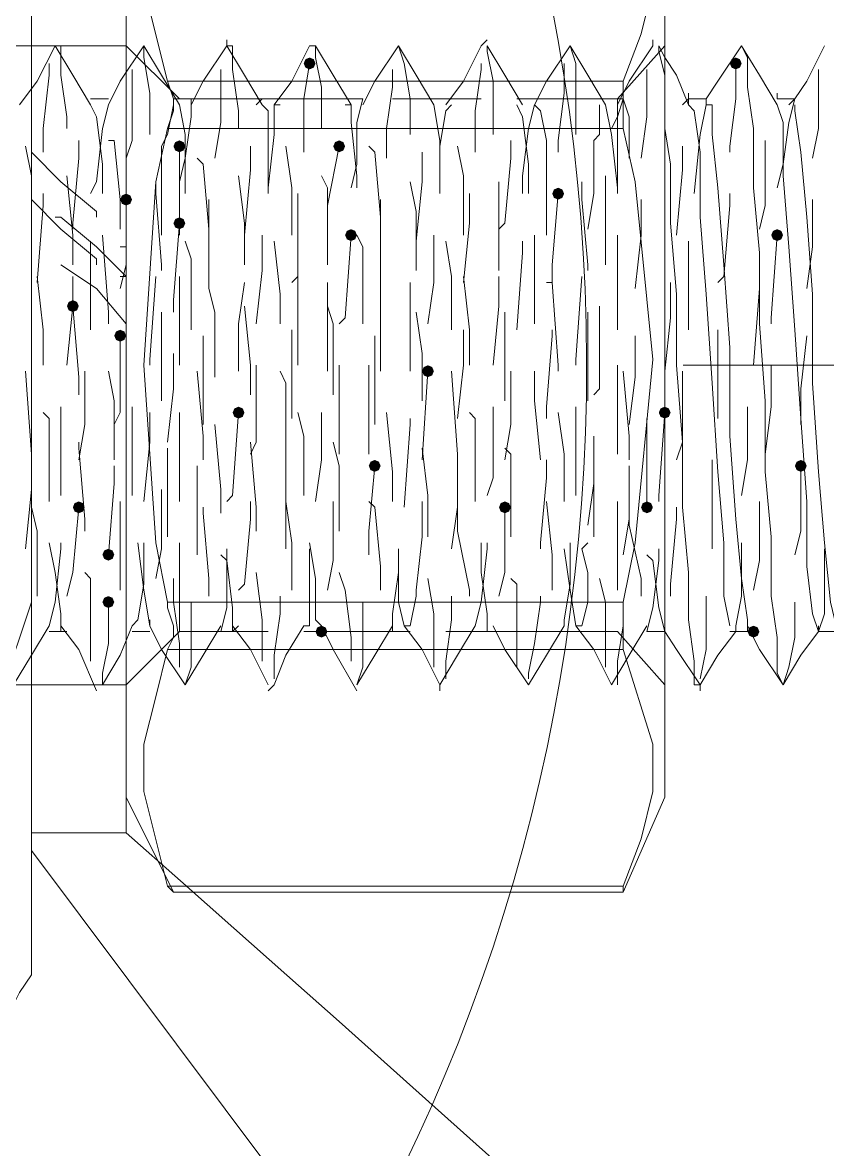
# Model space of a CAD drawing. Header units: millimetres. Extents: x 89051 to 218395, y -330386 to -125649.
# Drawn here: x 100491.12 to 100507.58, y -127037.11 to -127014.07 of the extents above; entities that cross this region are included whole.
import ezdxf

# ---------------------------------------------------------------- set-up
doc = ezdxf.new("R2010")
doc.units = ezdxf.units.MM
doc.header["$LTSCALE"] = 13
for name, pattern in [('1 实线', [0]), ('ACAD_ISO04W100', [30, 24, -3, 0, -3]), ('CENTER', [50.8, 31.75, -6.35, 6.35, -6.35])]:
    doc.linetypes.add(name, pattern=pattern)
doc.layers.get('0').update_dxf_attribs({"color": 1, "linetype": 'CENTER'})
doc.layers.add('C00-00-00', color=7, linetype='Continuous')
doc.layers.add('标注、文本', color=3, linetype='Continuous', lineweight=25)

msp = doc.modelspace()

# ---------------------------------------------------------------- hatches: boundary and pattern name
at = {"layer": 'C00-00-00'}
h = msp.add_hatch(color=256, dxfattribs=at)
h.dxf.hatch_style = 2
h.paths.add_polyline_path([(100497.109, -127014.906), (100497.073, -127014.991), (100496.988, -127015.027), (100496.902, -127014.991), (100496.867, -127014.906), (100496.902, -127014.82), (100496.988, -127014.785), (100497.073, -127014.82)])
h = msp.add_hatch(color=256, dxfattribs=at)
h.dxf.hatch_style = 2
h.paths.add_polyline_path([(100505.821, -127014.906), (100505.786, -127014.991), (100505.7, -127015.027), (100505.615, -127014.991), (100505.579, -127014.906), (100505.615, -127014.82), (100505.7, -127014.785), (100505.786, -127014.82)])
h = msp.add_hatch(color=256, dxfattribs=at)
h.dxf.hatch_style = 2
h.paths.add_polyline_path([(100494.446, -127016.6), (100494.411, -127016.685), (100494.325, -127016.721), (100494.24, -127016.685), (100494.204, -127016.6), (100494.24, -127016.515), (100494.325, -127016.479), (100494.411, -127016.515)])
h = msp.add_hatch(color=256, dxfattribs=at)
h.dxf.hatch_style = 2
h.paths.add_polyline_path([(100497.714, -127016.6), (100497.678, -127016.685), (100497.593, -127016.721), (100497.507, -127016.685), (100497.472, -127016.6), (100497.507, -127016.515), (100497.593, -127016.479), (100497.678, -127016.515)])
h = msp.add_hatch(color=256, dxfattribs=at)
h.dxf.hatch_style = 2
h.paths.add_polyline_path([(100493.357, -127017.689), (100493.322, -127017.775), (100493.236, -127017.81), (100493.151, -127017.775), (100493.115, -127017.689), (100493.151, -127017.604), (100493.236, -127017.568), (100493.322, -127017.604)])
h = msp.add_hatch(color=256, dxfattribs=at)
h.dxf.hatch_style = 2
h.paths.add_polyline_path([(100502.191, -127017.568), (100502.155, -127017.654), (100502.07, -127017.689), (100501.984, -127017.654), (100501.949, -127017.568), (100501.984, -127017.483), (100502.07, -127017.447), (100502.155, -127017.483)])
h = msp.add_hatch(color=256, dxfattribs=at)
h.dxf.hatch_style = 2
h.paths.add_polyline_path([(100494.446, -127018.173), (100494.411, -127018.259), (100494.325, -127018.294), (100494.24, -127018.259), (100494.204, -127018.173), (100494.24, -127018.088), (100494.325, -127018.052), (100494.411, -127018.088)])
h = msp.add_hatch(color=256, dxfattribs=at)
h.dxf.hatch_style = 2
h.paths.add_polyline_path([(100497.956, -127018.415), (100497.92, -127018.501), (100497.835, -127018.536), (100497.749, -127018.501), (100497.714, -127018.415), (100497.749, -127018.33), (100497.835, -127018.294), (100497.92, -127018.33)])
h = msp.add_hatch(color=256, dxfattribs=at)
h.dxf.hatch_style = 2
h.paths.add_polyline_path([(100506.668, -127018.415), (100506.633, -127018.501), (100506.547, -127018.536), (100506.462, -127018.501), (100506.426, -127018.415), (100506.462, -127018.33), (100506.547, -127018.294), (100506.633, -127018.33)])
h = msp.add_hatch(color=256, dxfattribs=at)
h.dxf.hatch_style = 2
h.paths.add_polyline_path([(100492.268, -127019.867), (100492.233, -127019.953), (100492.147, -127019.988), (100492.062, -127019.953), (100492.026, -127019.867), (100492.062, -127019.782), (100492.147, -127019.746), (100492.233, -127019.782)])
h = msp.add_hatch(color=256, dxfattribs=at)
h.dxf.hatch_style = 2
h.paths.add_polyline_path([(100493.236, -127020.472), (100493.201, -127020.558), (100493.115, -127020.593), (100493.03, -127020.558), (100492.994, -127020.472), (100493.03, -127020.387), (100493.115, -127020.351), (100493.201, -127020.387)])
h = msp.add_hatch(color=256, dxfattribs=at)
h.dxf.hatch_style = 2
h.paths.add_polyline_path([(100499.529, -127021.198), (100499.493, -127021.284), (100499.408, -127021.319), (100499.322, -127021.284), (100499.287, -127021.198), (100499.322, -127021.113), (100499.408, -127021.077), (100499.493, -127021.113)])
h = msp.add_hatch(color=256, dxfattribs=at)
h.dxf.hatch_style = 2
h.paths.add_polyline_path([(100495.656, -127022.045), (100495.621, -127022.131), (100495.535, -127022.166), (100495.45, -127022.131), (100495.414, -127022.045), (100495.45, -127021.96), (100495.535, -127021.924), (100495.621, -127021.96)])
h = msp.add_hatch(color=256, dxfattribs=at)
h.dxf.hatch_style = 2
h.paths.add_polyline_path([(100504.369, -127022.045), (100504.333, -127022.131), (100504.248, -127022.166), (100504.163, -127022.131), (100504.127, -127022.045), (100504.163, -127021.96), (100504.248, -127021.924), (100504.333, -127021.96)])
h = msp.add_hatch(color=256, dxfattribs=at)
h.dxf.hatch_style = 2
h.paths.add_polyline_path([(100498.44, -127023.134), (100498.404, -127023.22), (100498.319, -127023.255), (100498.233, -127023.22), (100498.198, -127023.134), (100498.233, -127023.049), (100498.319, -127023.013), (100498.404, -127023.049)])
h = msp.add_hatch(color=256, dxfattribs=at)
h.dxf.hatch_style = 2
h.paths.add_polyline_path([(100507.152, -127023.134), (100507.117, -127023.22), (100507.031, -127023.255), (100506.946, -127023.22), (100506.91, -127023.134), (100506.946, -127023.049), (100507.031, -127023.013), (100507.117, -127023.049)])
h = msp.add_hatch(color=256, dxfattribs=at)
h.dxf.hatch_style = 2
h.paths.add_polyline_path([(100492.389, -127023.981), (100492.354, -127024.067), (100492.268, -127024.102), (100492.183, -127024.067), (100492.147, -127023.981), (100492.183, -127023.896), (100492.268, -127023.861), (100492.354, -127023.896)])
h = msp.add_hatch(color=256, dxfattribs=at)
h.dxf.hatch_style = 2
h.paths.add_polyline_path([(100501.102, -127023.981), (100501.066, -127024.067), (100500.981, -127024.102), (100500.895, -127024.067), (100500.86, -127023.981), (100500.895, -127023.896), (100500.981, -127023.861), (100501.066, -127023.896)])
h = msp.add_hatch(color=256, dxfattribs=at)
h.dxf.hatch_style = 2
h.paths.add_polyline_path([(100504.006, -127023.981), (100503.97, -127024.067), (100503.885, -127024.102), (100503.8, -127024.067), (100503.764, -127023.981), (100503.8, -127023.896), (100503.885, -127023.861), (100503.97, -127023.896)])
h = msp.add_hatch(color=256, dxfattribs=at)
h.dxf.hatch_style = 2
h.paths.add_polyline_path([(100492.994, -127024.95), (100492.959, -127025.035), (100492.873, -127025.071), (100492.788, -127025.035), (100492.752, -127024.95), (100492.788, -127024.864), (100492.873, -127024.829), (100492.959, -127024.864)])
h = msp.add_hatch(color=256, dxfattribs=at)
h.dxf.hatch_style = 2
h.paths.add_polyline_path([(100492.994, -127025.918), (100492.959, -127026.003), (100492.873, -127026.039), (100492.788, -127026.003), (100492.752, -127025.918), (100492.788, -127025.832), (100492.873, -127025.797), (100492.959, -127025.832)])
h = msp.add_hatch(color=256, dxfattribs=at)
h.dxf.hatch_style = 2
h.paths.add_polyline_path([(100497.351, -127026.523), (100497.315, -127026.608), (100497.23, -127026.644), (100497.144, -127026.608), (100497.109, -127026.523), (100497.144, -127026.437), (100497.23, -127026.402), (100497.315, -127026.437)])
h = msp.add_hatch(color=256, dxfattribs=at)
h.dxf.hatch_style = 2
h.paths.add_polyline_path([(100506.184, -127026.523), (100506.149, -127026.608), (100506.063, -127026.644), (100505.978, -127026.608), (100505.942, -127026.523), (100505.978, -127026.437), (100506.063, -127026.402), (100506.149, -127026.437)])

# ---------------------------------------------------------------- linework, layer by layer
at = {"color": 7, "linetype": '1 实线', "lineweight": 0}
msp.add_line((100491.3, -127031), (100547.396, -127105.871), dxfattribs=at)
for centre, major_axis, ratio, start_param, end_param in [((100486.444, -127021.077), (0, 45.983), 0.866025, 2.304713, 7.120065), ((100490.376, -127021.077), (0, 45.983), 0.866025, 3.141593, 6.283185), ((100471.213, -127021.077), (0, -34.608), 0.908418, 5.225125, 10.48821), ((100483.297, -127021.077), (0, -34.608), 0.908418, 6.283185, 9.424778)]:
    msp.add_ellipse(centre, major_axis=major_axis, ratio=ratio, start_param=start_param, end_param=end_param, dxfattribs=at)
msp.add_open_spline([(100493.236, -127030.637), (100540.843, -127072.662), (100560.785, -127101.878), (100576.342, -127123.241), (100600.226, -127149.473), (100605.907, -127171.033)], degree=3, dxfattribs=at)
at = {"layer": 'C00-00-00', "lineweight": 15}
for points in [[(100494.083, -127015.269), (100493.599, -127013.333), (100493.599, -127012.365), (100493.841, -127011.397), (100494.083, -127010.429)], [(100503.401, -127010.429), (100504.006, -127012.365), (100504.006, -127013.333), (100503.764, -127014.301), (100503.401, -127015.269)], [(100491.3, -127025.918), (100491.3, -127010.671)], [(100493.236, -127011.518), (100493.236, -127011.881), (100493.236, -127012.365), (100493.236, -127012.97), (100493.236, -127013.817), (100493.236, -127014.785), (100493.236, -127015.874), (100493.236, -127017.084), (100493.236, -127018.415), (100493.236, -127019.746), (100493.236, -127021.077), (100493.236, -127022.529), (100493.236, -127023.86), (100493.236, -127025.192), (100493.236, -127026.402), (100493.236, -127027.491), (100493.236, -127028.459), (100493.236, -127029.185), (100493.236, -127029.911), (100493.236, -127030.395), (100493.236, -127030.637)], [(100504.248, -127029.911), (100504.248, -127029.79), (100504.248, -127029.548), (100504.248, -127029.064), (100504.248, -127028.338), (100504.248, -127027.612), (100504.248, -127026.644), (100504.248, -127025.555), (100504.248, -127024.345), (100504.248, -127023.013), (100504.248, -127021.682), (100504.248, -127020.472), (100504.248, -127019.141), (100504.248, -127017.81), (100504.248, -127016.6), (100504.248, -127015.511), (100504.248, -127014.543), (100504.248, -127013.817), (100504.248, -127013.091), (100504.248, -127012.607), (100504.248, -127012.365), (100504.248, -127012.244)], [(100491.3, -127014.543), (100489.485, -127014.543)], [(100491.421, -127014.543), (100491.3, -127014.543)], [(100493.236, -127014.543), (100491.421, -127014.543)], [(100491.784, -127014.543), (100491.421, -127015.269)], [(100491.784, -127014.543), (100491.905, -127014.543)], [(100492.147, -127015.148), (100491.784, -127014.543)], [(100491.905, -127014.543), (100491.905, -127015.148)], [(100493.599, -127014.543), (100493.115, -127015.269)], [(100494.325, -127015.632), (100493.236, -127014.543)], [(100493.599, -127014.543), (100493.599, -127014.785)], [(100493.962, -127015.148), (100493.599, -127014.543)], [(100495.293, -127014.543), (100494.809, -127015.269)], [(100495.293, -127014.543), (100495.293, -127014.422)], [(100495.293, -127014.543), (100495.414, -127014.543)], [(100495.656, -127015.148), (100495.293, -127014.543)], [(100495.414, -127014.543), (100495.414, -127015.027)], [(100496.988, -127014.543), (100496.625, -127015.269)], [(100496.988, -127014.543), (100497.109, -127014.543)], [(100497.109, -127014.543), (100497.109, -127014.785)], [(100497.472, -127015.148), (100497.109, -127014.543)], [(100498.803, -127014.543), (100498.319, -127015.269)], [(100498.803, -127014.543), (100498.924, -127014.906)], [(100499.166, -127015.148), (100498.803, -127014.543)], [(100500.497, -127014.543), (100500.134, -127015.269)], [(100500.497, -127014.543), (100500.618, -127014.422)], [(100500.618, -127014.543), (100500.618, -127014.664)], [(100500.981, -127015.148), (100500.618, -127014.543)], [(100502.312, -127014.543), (100501.828, -127015.269)], [(100502.312, -127014.543), (100502.433, -127014.906)], [(100502.675, -127015.148), (100502.312, -127014.543)], [(100504.248, -127014.543), (100503.28, -127015.632)], [(100504.006, -127014.543), (100503.522, -127015.269)], [(100504.006, -127014.543), (100504.006, -127014.422)], [(100504.127, -127014.543), (100504.127, -127014.664)], [(100504.248, -127014.785), (100504.127, -127014.543)], [(100505.821, -127014.543), (100505.337, -127015.269), (100505.095, -127015.632)], [(100506.547, -127015.753), (100506.184, -127015.148), (100505.821, -127014.543)], [(100505.821, -127014.543), (100505.942, -127014.785), (100505.942, -127015.39), (100506.063, -127016.237), (100506.063, -127017.447), (100506.184, -127018.778), (100506.184, -127020.23), (100506.305, -127021.803), (100506.305, -127023.255), (100506.426, -127024.587), (100506.426, -127025.797), (100506.547, -127026.644), (100506.547, -127027.37), (100506.668, -127027.612)], [(100507.515, -127014.543), (100507.152, -127015.269), (100506.91, -127015.632)], [(100493.599, -127014.785), (100493.72, -127015.511)], [(100497.109, -127014.785), (100497.23, -127015.39)], [(100500.618, -127014.664), (100500.739, -127015.269)], [(100504.127, -127014.664), (100504.248, -127015.148)], [(100504.732, -127015.753), (100504.49, -127015.148), (100504.248, -127014.785)], [(100491.663, -127015.148), (100491.663, -127014.906)], [(100493.357, -127015.511), (100493.357, -127015.027)], [(100495.172, -127015.269), (100495.172, -127015.027)], [(100495.414, -127015.027), (100495.535, -127015.874)], [(100496.867, -127015.632), (100496.988, -127014.906)], [(100498.682, -127015.39), (100498.682, -127015.027)], [(100498.924, -127014.906), (100499.045, -127015.632)], [(100500.376, -127015.874), (100500.497, -127015.027)], [(100500.497, -127015.027), (100500.497, -127014.906)], [(100502.191, -127015.511), (100502.191, -127014.906)], [(100502.433, -127014.906), (100502.433, -127015.511)], [(100503.885, -127015.148), (100503.885, -127015.027)], [(100505.7, -127015.632), (100505.7, -127014.906)], [(100507.394, -127015.269), (100507.394, -127015.027)], [(100491.421, -127015.269), (100491.058, -127015.753)], [(100491.542, -127016.237), (100491.663, -127015.148)], [(100491.905, -127015.148), (100492.026, -127015.995)], [(100492.51, -127015.753), (100492.147, -127015.148)], [(100493.115, -127015.269), (100492.873, -127015.753)], [(100494.325, -127015.753), (100493.962, -127015.148)], [(100494.083, -127015.269), (100495.898, -127015.269)], [(100494.083, -127016.237), (100494.204, -127015.874), (100494.204, -127015.632), (100494.083, -127015.269)], [(100494.083, -127015.269), (100503.401, -127015.269)], [(100494.809, -127015.269), (100494.567, -127015.753)], [(100495.172, -127016.116), (100495.172, -127015.269)], [(100496.019, -127015.753), (100495.656, -127015.148)], [(100496.625, -127015.269), (100496.262, -127015.753)], [(100496.746, -127015.269), (100498.561, -127015.269)], [(100497.835, -127015.753), (100497.472, -127015.148)], [(100498.319, -127015.269), (100498.077, -127015.753)], [(100499.529, -127015.753), (100499.166, -127015.148)], [(100499.529, -127015.269), (100501.344, -127015.269)], [(100500.134, -127015.269), (100499.771, -127015.753)], [(100500.739, -127015.269), (100500.739, -127016.116)], [(100501.344, -127015.753), (100500.981, -127015.148)], [(100501.586, -127015.269), (100502.191, -127015.269)], [(100501.828, -127015.269), (100501.586, -127015.753)], [(100502.191, -127015.269), (100503.401, -127015.269)], [(100503.038, -127015.753), (100502.675, -127015.148)], [(100503.522, -127015.269), (100503.28, -127015.753)], [(100503.401, -127015.269), (100503.401, -127015.511), (100503.401, -127015.753), (100503.401, -127016.116), (100503.401, -127016.237)], [(100503.885, -127015.995), (100503.885, -127015.148)], [(100504.248, -127015.148), (100504.248, -127015.874)], [(100507.394, -127016.237), (100507.394, -127015.269)], [(100493.357, -127016.479), (100493.357, -127015.511)], [(100493.72, -127015.511), (100493.72, -127016.358)], [(100497.23, -127015.39), (100497.23, -127016.237)], [(100498.561, -127016.237), (100498.682, -127015.39)], [(100502.07, -127016.479), (100502.191, -127015.511)], [(100502.433, -127015.511), (100502.433, -127016.358)], [(100504.732, -127015.632), (100504.732, -127015.511)], [(100506.547, -127015.632), (100506.547, -127015.511)], [(100492.873, -127015.632), (100492.51, -127015.632)], [(100492.51, -127015.753), (100492.631, -127015.995)], [(100492.873, -127015.753), (100492.752, -127016.237)], [(100494.083, -127016.358), (100494.204, -127015.753)], [(100494.567, -127015.632), (100494.204, -127015.632)], [(100496.019, -127015.632), (100494.325, -127015.632)], [(100494.325, -127015.753), (100494.446, -127016.358)], [(100494.567, -127015.874), (100494.567, -127015.632)], [(100494.567, -127015.632), (100494.567, -127015.995)], [(100495.898, -127015.753), (100496.019, -127015.632)], [(100497.835, -127015.632), (100496.019, -127015.632)], [(100496.383, -127015.632), (100496.019, -127015.632)], [(100496.019, -127015.753), (100496.141, -127015.874)], [(100496.383, -127015.753), (100496.262, -127015.753)], [(100496.262, -127015.753), (100496.262, -127016.358)], [(100496.867, -127016.721), (100496.867, -127015.632)], [(100498.077, -127015.632), (100497.714, -127015.632)], [(100497.714, -127015.753), (100497.835, -127015.753)], [(100497.835, -127015.753), (100497.835, -127016.116)], [(100498.077, -127015.632), (100497.956, -127016.116)], [(100500.497, -127015.632), (100498.682, -127015.632)], [(100499.045, -127015.632), (100499.045, -127016.358)], [(100499.892, -127015.632), (100499.529, -127015.632)], [(100499.529, -127015.753), (100499.65, -127016.479)], [(100499.892, -127015.753), (100499.771, -127015.874)], [(100501.586, -127015.632), (100501.223, -127015.632)], [(100501.223, -127015.753), (100501.344, -127015.995)], [(100503.28, -127015.632), (100501.465, -127015.632)], [(100501.586, -127015.753), (100501.465, -127016.237)], [(100501.707, -127015.874), (100501.586, -127015.753)], [(100502.917, -127016.358), (100502.917, -127015.753)], [(100503.401, -127015.632), (100503.038, -127015.632)], [(100503.038, -127015.753), (100503.159, -127016.358)], [(100503.28, -127015.632), (100503.28, -127015.753)], [(100503.401, -127015.632), (100503.28, -127015.995)], [(100503.28, -127015.753), (100503.28, -127016.116)], [(100503.522, -127015.995), (100503.401, -127015.632)], [(100504.611, -127015.753), (100504.732, -127015.632)], [(100504.732, -127015.753), (100504.732, -127015.632)], [(100505.095, -127015.632), (100504.732, -127015.632)], [(100504.732, -127015.753), (100504.853, -127015.874), (100504.974, -127016.721), (100504.974, -127018.052), (100505.095, -127019.625), (100505.216, -127021.44), (100505.337, -127023.255), (100505.458, -127024.708), (100505.458, -127025.797), (100505.579, -127026.402)], [(100505.095, -127015.753), (100504.974, -127016.358)], [(100505.095, -127015.632), (100505.095, -127015.753)], [(100505.942, -127026.402), (100505.942, -127026.281), (100505.821, -127025.434), (100505.7, -127024.224), (100505.579, -127022.529), (100505.579, -127020.714), (100505.458, -127019.02), (100505.337, -127017.447), (100505.216, -127016.358), (100505.216, -127015.753), (100505.095, -127015.753)], [(100505.579, -127016.6), (100505.7, -127015.632)], [(100506.91, -127015.632), (100506.547, -127015.632)], [(100506.547, -127015.753), (100506.668, -127016.116), (100506.668, -127017.205), (100506.789, -127018.657), (100506.91, -127020.351), (100507.031, -127022.166), (100507.152, -127023.86), (100507.152, -127025.192), (100507.273, -127026.16), (100507.394, -127026.523)], [(100506.91, -127015.632), (100506.789, -127016.116)], [(100506.91, -127015.632), (100506.789, -127015.753)], [(100507.757, -127026.402), (100507.636, -127025.918), (100507.515, -127024.708), (100507.394, -127023.255), (100507.273, -127021.44), (100507.273, -127019.625), (100507.152, -127018.052), (100507.031, -127016.721), (100506.91, -127015.874), (100506.91, -127015.753)], [(100492.026, -127015.995), (100492.026, -127016.237)], [(100492.631, -127015.995), (100492.752, -127016.963)], [(100494.567, -127015.995), (100494.446, -127016.842)], [(100495.535, -127015.874), (100495.535, -127016.237)], [(100496.141, -127015.874), (100496.141, -127016.721)], [(100499.771, -127015.874), (100499.65, -127016.6)], [(100500.376, -127016.721), (100500.376, -127015.874)], [(100501.344, -127015.995), (100501.465, -127016.963)], [(100501.828, -127016.479), (100501.707, -127015.874)], [(100503.28, -127015.995), (100503.159, -127016.237)], [(100503.522, -127016.842), (100503.522, -127015.995)], [(100503.764, -127016.842), (100503.885, -127015.995)], [(100504.248, -127015.874), (100504.248, -127016.237)], [(100491.542, -127016.721), (100491.542, -127016.237)], [(100492.752, -127016.237), (100492.631, -127017.326)], [(100494.083, -127025.918), (100493.841, -127024.708), (100493.599, -127021.077), (100493.841, -127017.326), (100494.083, -127016.237)], [(100494.083, -127016.237), (100495.898, -127016.237)], [(100494.083, -127016.237), (100503.401, -127016.237)], [(100495.051, -127016.842), (100495.172, -127016.116)], [(100496.746, -127016.237), (100498.561, -127016.237)], [(100497.835, -127016.116), (100497.956, -127017.205)], [(100497.956, -127016.116), (100497.956, -127016.963)], [(100498.561, -127016.842), (100498.561, -127016.237)], [(100499.529, -127016.237), (100501.344, -127016.237)], [(100500.739, -127016.116), (100500.739, -127016.358)], [(100501.465, -127016.237), (100501.344, -127017.205)], [(100501.586, -127016.237), (100502.191, -127016.237)], [(100502.191, -127016.237), (100503.401, -127016.237)], [(100503.28, -127016.116), (100503.28, -127016.6)], [(100503.401, -127016.237), (100503.643, -127017.326), (100504.006, -127020.956), (100503.643, -127024.708), (100503.401, -127025.918)], [(100504.248, -127016.237), (100504.369, -127016.963), (100504.369, -127018.173), (100504.49, -127019.625), (100504.49, -127021.077), (100504.611, -127022.65), (100504.611, -127023.981), (100504.732, -127025.313), (100504.732, -127026.281), (100504.853, -127027.128), (100504.853, -127027.612), (100504.974, -127027.612)], [(100506.789, -127016.116), (100506.668, -127016.963)], [(100507.273, -127016.842), (100507.394, -127016.237)], [(100493.962, -127016.6), (100494.083, -127016.358)], [(100494.446, -127016.358), (100494.446, -127017.447)], [(100496.262, -127016.358), (100496.141, -127017.447)], [(100502.796, -127016.479), (100502.917, -127016.358)], [(100503.159, -127016.358), (100503.28, -127017.447)], [(100504.974, -127016.358), (100504.853, -127017.568)], [(100491.3, -127017.205), (100491.179, -127016.6)], [(100492.268, -127016.842), (100492.268, -127016.479)], [(100492.994, -127016.479), (100492.873, -127016.479)], [(100493.115, -127017.689), (100492.994, -127016.479)], [(100493.236, -127016.842), (100493.357, -127016.479)], [(100493.962, -127017.568), (100493.962, -127016.6)], [(100494.325, -127017.326), (100494.325, -127016.6)], [(100495.777, -127017.084), (100495.777, -127016.6)], [(100496.625, -127017.447), (100496.504, -127016.6)], [(100497.351, -127017.81), (100497.593, -127016.6)], [(100498.319, -127016.721), (100498.198, -127016.6)], [(100499.65, -127016.479), (100499.65, -127017.568)], [(100499.65, -127016.6), (100499.65, -127017.568)], [(100500.134, -127017.205), (100500.013, -127016.6)], [(100501.102, -127016.842), (100501.102, -127016.479)], [(100501.828, -127016.6), (100501.828, -127016.479)], [(100501.828, -127017.689), (100501.828, -127016.6)], [(100502.07, -127016.721), (100502.07, -127016.479)], [(100502.796, -127017.568), (100502.796, -127016.479)], [(100503.28, -127016.6), (100503.28, -127017.326)], [(100504.611, -127017.084), (100504.611, -127016.6)], [(100505.579, -127016.721), (100505.579, -127016.6)], [(100506.305, -127016.6), (100506.305, -127016.479)], [(100506.305, -127017.81), (100506.305, -127016.6)], [(100491.3, -127016.721), (100491.905, -127017.326)], [(100492.147, -127018.173), (100492.268, -127016.842)], [(100494.446, -127016.842), (100494.325, -127017.326)], [(100494.809, -127016.963), (100494.688, -127016.842)], [(100496.141, -127016.721), (100496.141, -127017.568)], [(100498.44, -127018.052), (100498.319, -127016.721)], [(100499.287, -127017.326), (100499.287, -127016.721)], [(100500.981, -127018.173), (100501.102, -127016.842)], [(100492.752, -127016.963), (100492.752, -127017.568)], [(100494.93, -127018.294), (100494.809, -127016.963)], [(100495.656, -127018.415), (100495.777, -127017.084)], [(100497.956, -127016.963), (100497.835, -127017.447)], [(100501.465, -127016.963), (100501.465, -127017.568)], [(100504.49, -127018.415), (100504.611, -127017.084)], [(100506.668, -127016.963), (100506.547, -127017.447)], [(100491.3, -127018.415), (100491.3, -127017.205)], [(100491.905, -127017.326), (100492.631, -127017.931)], [(100492.026, -127017.205), (100492.147, -127018.415)], [(100492.631, -127017.326), (100492.51, -127017.568)], [(100493.841, -127017.326), (100493.841, -127017.568)], [(100494.325, -127018.052), (100494.325, -127017.326)], [(100495.535, -127017.205), (100495.656, -127018.173)], [(100497.23, -127017.205), (100497.351, -127017.447)], [(100497.956, -127017.205), (100497.956, -127017.447)], [(100499.045, -127017.326), (100499.166, -127017.931)], [(100499.166, -127018.536), (100499.287, -127017.326)], [(100500.134, -127018.415), (100500.134, -127017.205)], [(100500.86, -127017.326), (100500.86, -127018.415)], [(100501.344, -127017.205), (100501.344, -127017.568)], [(100502.554, -127017.326), (100502.554, -127017.689)], [(100503.038, -127017.205), (100503.038, -127018.052)], [(100503.28, -127017.326), (100503.28, -127017.447)], [(100491.542, -127017.81), (100491.542, -127017.568)], [(100493.841, -127017.568), (100493.962, -127019.02)], [(100493.962, -127018.415), (100493.962, -127017.568)], [(100494.446, -127017.447), (100494.446, -127017.568)], [(100496.625, -127018.415), (100496.625, -127017.447)], [(100496.746, -127017.931), (100496.746, -127017.568)], [(100497.351, -127017.447), (100497.351, -127018.778)], [(100500.255, -127018.173), (100500.255, -127017.568)], [(100501.949, -127019.02), (100502.07, -127017.568)], [(100502.675, -127018.294), (100502.796, -127017.568)], [(100503.28, -127017.447), (100503.28, -127017.568)], [(100505.579, -127017.81), (100505.579, -127017.568)], [(100491.3, -127017.689), (100491.905, -127018.294)], [(100491.421, -127019.383), (100491.542, -127017.81)], [(100493.115, -127018.294), (100493.115, -127017.689)], [(100493.236, -127019.02), (100493.236, -127017.689)], [(100494.93, -127018.415), (100494.93, -127017.689)], [(100497.351, -127018.415), (100497.351, -127017.81)], [(100498.44, -127018.778), (100498.44, -127017.689)], [(100501.828, -127018.415), (100501.828, -127017.689)], [(100502.554, -127017.689), (100502.675, -127019.02)], [(100503.764, -127018.415), (100503.764, -127017.689)], [(100505.458, -127019.262), (100505.579, -127017.81)], [(100506.184, -127018.294), (100506.305, -127017.81)], [(100507.273, -127018.657), (100507.273, -127017.689)], [(100491.905, -127018.052), (100491.784, -127018.052)], [(100492.631, -127018.657), (100491.905, -127018.052)], [(100492.631, -127017.931), (100492.631, -127018.052)], [(100494.325, -127018.415), (100494.325, -127018.052)], [(100496.746, -127019.262), (100496.746, -127017.931)], [(100498.44, -127018.415), (100498.44, -127018.052)], [(100499.166, -127017.931), (100499.166, -127019.141)], [(100503.038, -127018.052), (100503.038, -127019.02)], [(100491.3, -127018.415), (100491.3, -127018.294)], [(100491.905, -127018.294), (100492.631, -127018.899)], [(100492.147, -127018.294), (100492.147, -127018.173)], [(100494.325, -127018.173), (100494.204, -127019.746)], [(100494.93, -127018.657), (100494.93, -127018.294)], [(100495.656, -127018.173), (100495.656, -127019.02)], [(100500.134, -127019.383), (100500.255, -127018.173)], [(100500.86, -127018.294), (100500.981, -127018.173)], [(100492.147, -127018.415), (100492.147, -127019.02)], [(100492.51, -127018.536), (100492.51, -127018.778)], [(100492.752, -127018.415), (100492.873, -127019.988)], [(100494.446, -127018.536), (100494.567, -127018.899)], [(100494.93, -127019.504), (100494.93, -127018.415)], [(100496.019, -127018.415), (100496.019, -127019.141)], [(100496.262, -127018.536), (100496.383, -127019.625)], [(100497.835, -127018.415), (100497.714, -127020.109)], [(100497.956, -127018.415), (100498.077, -127018.657)], [(100499.529, -127018.415), (100499.529, -127019.383)], [(100499.771, -127018.536), (100499.892, -127019.262)], [(100500.86, -127018.415), (100500.86, -127019.141)], [(100501.344, -127018.536), (100501.344, -127018.778)], [(100501.586, -127018.415), (100501.586, -127019.988)], [(100503.28, -127018.415), (100503.28, -127019.02)], [(100503.28, -127018.536), (100503.28, -127018.899)], [(100503.643, -127019.504), (100503.764, -127018.415)], [(100504.732, -127018.536), (100504.732, -127019.02)], [(100506.547, -127018.415), (100506.426, -127020.109)], [(100492.51, -127018.778), (100492.51, -127020.351)], [(100493.236, -127019.262), (100492.631, -127018.657)], [(100493.115, -127018.657), (100493.236, -127018.657)], [(100497.351, -127018.778), (100497.351, -127019.02)], [(100498.077, -127018.657), (100498.077, -127020.23)], [(100498.44, -127019.504), (100498.44, -127018.778)], [(100501.344, -127018.778), (100501.223, -127020.351)], [(100507.152, -127019.504), (100507.273, -127018.657)], [(100492.631, -127018.899), (100492.631, -127019.02)], [(100494.567, -127018.899), (100494.567, -127020.351)], [(100503.28, -127018.899), (100503.28, -127020.351)], [(100492.631, -127019.504), (100491.905, -127019.02)], [(100493.115, -127019.504), (100493.236, -127019.02)], [(100493.962, -127019.02), (100493.962, -127019.141)], [(100496.019, -127019.141), (100495.898, -127020.23)], [(100501.949, -127019.383), (100501.949, -127019.02)], [(100502.675, -127019.02), (100502.675, -127019.141)], [(100503.28, -127019.02), (100503.28, -127019.988)], [(100504.732, -127019.02), (100504.732, -127020.351)], [(100491.542, -127020.351), (100491.421, -127019.262)], [(100492.147, -127019.867), (100492.147, -127019.262)], [(100493.236, -127019.262), (100493.115, -127019.262)], [(100493.236, -127021.077), (100493.236, -127019.262)], [(100493.72, -127020.956), (100493.841, -127019.262)], [(100494.325, -127019.988), (100494.325, -127019.262)], [(100495.535, -127020.23), (100495.656, -127019.383)], [(100496.625, -127019.383), (100496.746, -127019.262)], [(100496.746, -127020.714), (100496.746, -127019.262)], [(100497.351, -127019.504), (100497.351, -127019.383)], [(100498.44, -127019.625), (100498.44, -127019.383)], [(100499.045, -127020.593), (100499.045, -127019.383)], [(100499.529, -127019.383), (100499.408, -127020.23)], [(100499.892, -127019.262), (100499.892, -127020.351)], [(100500.255, -127020.351), (100500.134, -127019.262)], [(100500.86, -127019.867), (100500.86, -127019.262)], [(100501.949, -127019.383), (100501.828, -127019.383)], [(100502.07, -127021.077), (100501.949, -127019.383)], [(100502.433, -127020.956), (100502.554, -127019.262)], [(100504.369, -127020.109), (100504.369, -127019.383)], [(100505.337, -127019.383), (100505.458, -127019.262)], [(100506.184, -127019.504), (100506.184, -127019.262)], [(100493.236, -127020.23), (100492.631, -127019.504)], [(100495.051, -127019.988), (100494.93, -127019.504)], [(100496.383, -127019.625), (100496.383, -127020.23)], [(100497.351, -127021.198), (100497.351, -127019.504)], [(100498.44, -127021.198), (100498.44, -127019.625)], [(100506.063, -127021.077), (100506.184, -127019.504)], [(100492.026, -127021.077), (100492.147, -127019.867)], [(100492.147, -127019.867), (100492.268, -127021.319)], [(100494.204, -127019.746), (100494.204, -127019.988)], [(100495.656, -127019.867), (100495.777, -127021.077)], [(100497.351, -127019.867), (100497.472, -127020.23)], [(100500.739, -127021.077), (100500.86, -127019.867)], [(100502.917, -127019.867), (100502.917, -127021.561)], [(100492.873, -127019.988), (100492.873, -127020.23)], [(100493.962, -127019.988), (100493.962, -127020.472)], [(100494.325, -127021.077), (100494.325, -127019.988)], [(100495.051, -127021.319), (100495.051, -127019.988)], [(100497.714, -127020.109), (100497.593, -127020.23)], [(100499.166, -127019.988), (100499.287, -127020.835)], [(100500.981, -127019.988), (100500.981, -127021.44)], [(100501.586, -127019.988), (100501.586, -127020.23)], [(100502.675, -127019.988), (100502.675, -127020.472)], [(100503.28, -127019.988), (100503.28, -127020.23)], [(100504.248, -127021.198), (100504.369, -127020.109)], [(100506.426, -127020.109), (100506.426, -127020.23)], [(100491.3, -127021.682), (100491.3, -127020.351)], [(100491.542, -127021.077), (100491.542, -127020.351)], [(100495.535, -127021.198), (100495.535, -127020.23)], [(100496.625, -127020.835), (100496.625, -127020.351)], [(100497.472, -127020.23), (100497.472, -127021.682)], [(100500.134, -127021.077), (100500.134, -127020.351)], [(100500.255, -127021.077), (100500.255, -127020.351)], [(100501.949, -127020.472), (100501.949, -127020.351)], [(100505.337, -127020.714), (100505.337, -127020.351)], [(100493.115, -127022.045), (100493.115, -127020.472)], [(100493.962, -127020.472), (100493.962, -127021.803)], [(100494.809, -127021.44), (100494.809, -127020.472)], [(100498.319, -127021.682), (100498.319, -127020.472)], [(100499.045, -127021.198), (100499.045, -127020.593)], [(100501.828, -127021.924), (100501.949, -127020.472)], [(100502.675, -127020.472), (100502.675, -127021.803)], [(100503.643, -127021.319), (100503.643, -127020.472)], [(100507.031, -127021.561), (100507.152, -127020.472)], [(100494.204, -127020.835), (100494.204, -127021.561)], [(100496.625, -127022.166), (100496.625, -127020.835)], [(100496.746, -127021.077), (100496.746, -127020.714)], [(100499.287, -127020.835), (100499.287, -127021.803)], [(100505.337, -127022.166), (100505.337, -127020.714)], [(100493.72, -127021.077), (100493.72, -127020.956)], [(100495.777, -127021.077), (100495.777, -127021.682)], [(100495.898, -127021.077), (100495.898, -127022.65)], [(100497.593, -127021.077), (100497.593, -127021.924)], [(100498.198, -127021.077), (100498.198, -127022.166)], [(100500.013, -127022.166), (100500.134, -127021.077)], [(100502.07, -127021.198), (100502.07, -127021.077)], [(100502.433, -127021.077), (100502.433, -127020.956)], [(100503.28, -127021.077), (100503.28, -127022.166)], [(100506.426, -127021.077), (100506.426, -127021.924)], [(100491.179, -127021.198), (100491.3, -127022.892)], [(100492.389, -127021.198), (100492.389, -127022.287)], [(100492.873, -127021.198), (100492.994, -127021.803)], [(100494.688, -127021.198), (100494.809, -127022.529)], [(100496.383, -127021.198), (100496.504, -127021.44)], [(100499.408, -127021.198), (100499.287, -127023.013)], [(100499.892, -127021.198), (100500.013, -127022.892)], [(100501.102, -127021.198), (100501.102, -127022.287)], [(100501.586, -127021.198), (100501.586, -127021.803)], [(100503.401, -127021.198), (100503.522, -127022.529)], [(100504.611, -127021.198), (100504.611, -127022.65)], [(100492.268, -127021.319), (100492.268, -127021.682)], [(100494.809, -127022.287), (100494.809, -127021.44)], [(100496.504, -127021.44), (100496.504, -127023.013)], [(100500.981, -127021.44), (100500.981, -127021.803)], [(100503.522, -127022.287), (100503.643, -127021.319)], [(100491.3, -127022.166), (100491.3, -127021.682)], [(100494.204, -127021.561), (100494.083, -127022.65)], [(100498.319, -127022.287), (100498.319, -127021.682)], [(100502.917, -127021.561), (100502.796, -127021.682)], [(100507.031, -127022.287), (100507.031, -127021.561)], [(100491.905, -127023.376), (100491.905, -127021.924)], [(100492.994, -127021.803), (100492.994, -127023.013)], [(100493.357, -127022.892), (100493.357, -127021.924)], [(100497.593, -127021.924), (100497.593, -127022.892)], [(100500.739, -127023.376), (100500.739, -127021.924)], [(100501.586, -127021.803), (100501.707, -127023.013)], [(100501.828, -127022.166), (100501.828, -127021.924)], [(100502.433, -127022.65), (100502.433, -127021.924)], [(100505.942, -127023.013), (100505.942, -127021.924)], [(100506.426, -127021.924), (100506.305, -127022.892)], [(100491.663, -127022.166), (100491.542, -127022.045)], [(100491.663, -127023.86), (100491.663, -127022.166)], [(100492.994, -127022.287), (100493.115, -127022.045)], [(100493.72, -127022.65), (100493.72, -127022.045)], [(100494.325, -127022.166), (100494.325, -127022.045)], [(100494.325, -127023.134), (100494.325, -127022.166)], [(100495.414, -127023.739), (100495.535, -127022.045)], [(100496.867, -127022.529), (100496.746, -127022.045)], [(100497.23, -127023.013), (100497.23, -127022.045)], [(100498.198, -127022.166), (100498.198, -127022.892)], [(100498.682, -127023.255), (100498.561, -127022.045)], [(100499.045, -127022.287), (100499.045, -127022.166)], [(100500.376, -127022.166), (100500.255, -127022.045)], [(100500.376, -127023.86), (100500.376, -127022.166)], [(100502.191, -127022.892), (100502.07, -127022.045)], [(100503.28, -127022.166), (100503.28, -127022.892)], [(100503.885, -127023.618), (100503.885, -127022.166)], [(100504.127, -127023.739), (100504.248, -127022.045)], [(100492.389, -127022.287), (100492.268, -127023.013)], [(100495.172, -127023.618), (100495.051, -127022.287)], [(100498.924, -127023.981), (100499.045, -127022.287)], [(100501.102, -127022.287), (100500.981, -127023.013)], [(100492.268, -127022.65), (100492.268, -127022.771)], [(100493.599, -127023.86), (100493.72, -127022.65)], [(100494.809, -127022.529), (100494.809, -127023.013)], [(100495.777, -127022.65), (100495.898, -127023.981)], [(100495.898, -127022.65), (100495.777, -127022.892)], [(100496.867, -127023.739), (100496.867, -127022.529)], [(100497.472, -127022.65), (100497.593, -127023.134)], [(100502.433, -127023.739), (100502.433, -127022.65)], [(100502.796, -127022.529), (100502.796, -127023.497)], [(100503.522, -127022.529), (100503.522, -127023.013)], [(100504.611, -127022.65), (100504.49, -127023.013)], [(100491.3, -127022.892), (100491.3, -127023.013)], [(100492.268, -127022.771), (100492.389, -127024.224)], [(100493.357, -127023.739), (100493.357, -127022.892)], [(100494.083, -127022.771), (100494.083, -127023.376)], [(100499.287, -127022.771), (100499.408, -127023.739)], [(100500.013, -127022.892), (100500.013, -127023.013)], [(100500.981, -127022.771), (100501.102, -127022.892)], [(100501.102, -127022.892), (100501.102, -127024.224)], [(100502.191, -127023.86), (100502.191, -127022.892)], [(100502.796, -127022.771), (100502.796, -127023.497)], [(100491.3, -127023.618), (100491.3, -127023.013)], [(100492.994, -127023.497), (100492.994, -127023.134)], [(100494.325, -127023.86), (100494.325, -127023.134)], [(100494.688, -127024.224), (100494.688, -127023.134)], [(100496.504, -127023.739), (100496.504, -127023.013)], [(100497.109, -127023.86), (100497.23, -127023.013)], [(100497.593, -127023.134), (100497.593, -127024.466)], [(100498.198, -127024.466), (100498.319, -127023.134)], [(100500.013, -127023.981), (100500.013, -127023.013)], [(100501.828, -127023.376), (100501.828, -127023.013)], [(100503.522, -127024.224), (100503.522, -127023.134)], [(100505.216, -127023.618), (100505.216, -127023.013)], [(100505.821, -127023.739), (100505.942, -127023.013)], [(100507.031, -127024.466), (100507.031, -127023.134)], [(100491.905, -127023.739), (100491.905, -127023.376)], [(100494.083, -127023.376), (100494.083, -127024.587)], [(100498.682, -127023.86), (100498.682, -127023.255)], [(100500.618, -127023.739), (100500.739, -127023.376)], [(100501.707, -127024.708), (100501.828, -127023.376)], [(100491.179, -127024.829), (100491.3, -127023.618)], [(100492.873, -127024.95), (100492.994, -127023.497)], [(100493.962, -127023.618), (100493.962, -127024.829)], [(100495.172, -127024.102), (100495.172, -127023.618)], [(100502.796, -127023.497), (100502.675, -127024.345)], [(100502.796, -127023.497), (100502.796, -127024.587)], [(100503.885, -127023.981), (100503.885, -127023.618)], [(100505.216, -127024.829), (100505.216, -127023.618)], [(100495.293, -127023.86), (100495.414, -127023.739)], [(100496.504, -127024.829), (100496.504, -127023.739)], [(100499.408, -127023.739), (100499.408, -127024.587)], [(100504.127, -127023.86), (100504.127, -127023.739)], [(100491.3, -127023.981), (100491.421, -127024.466)], [(100492.268, -127023.981), (100492.147, -127025.313)], [(100493.115, -127023.86), (100493.115, -127024.95)], [(100494.809, -127023.981), (100494.809, -127024.102)], [(100495.777, -127023.86), (100495.777, -127024.224)], [(100495.898, -127023.981), (100495.898, -127024.466)], [(100496.504, -127023.86), (100496.625, -127024.708)], [(100497.472, -127023.86), (100497.472, -127025.071)], [(100498.198, -127023.86), (100498.319, -127023.981)], [(100498.319, -127023.981), (100498.44, -127025.192)], [(100499.287, -127023.86), (100499.287, -127024.587)], [(100499.892, -127024.829), (100500.013, -127023.981)], [(100500.013, -127023.981), (100500.013, -127024.466)], [(100500.981, -127023.981), (100500.981, -127025.313)], [(100501.828, -127023.86), (100501.949, -127024.95)], [(100503.28, -127023.86), (100503.28, -127024.102)], [(100503.522, -127023.981), (100503.522, -127024.345)], [(100504.49, -127023.981), (100504.49, -127024.224)], [(100506.184, -127023.86), (100506.184, -127025.071)], [(100492.389, -127024.224), (100492.389, -127024.466)], [(100494.688, -127024.95), (100494.688, -127024.224)], [(100494.809, -127024.102), (100494.93, -127025.434)], [(100495.777, -127024.224), (100495.656, -127025.555)], [(100501.102, -127024.224), (100501.102, -127024.587)], [(100503.28, -127024.102), (100503.28, -127024.829)], [(100503.401, -127024.95), (100503.522, -127024.224)], [(100504.49, -127024.224), (100504.369, -127025.555)], [(100491.421, -127024.466), (100491.421, -127025.676)], [(100498.198, -127024.95), (100498.198, -127024.466)], [(100500.013, -127024.466), (100500.255, -127025.676)], [(100503.522, -127024.345), (100503.764, -127025.434)], [(100506.91, -127024.95), (100507.031, -127024.466)], [(100491.784, -127025.313), (100491.663, -127024.708)], [(100491.905, -127024.829), (100491.905, -127024.708)], [(100493.599, -127025.676), (100493.478, -127024.708)], [(100493.599, -127025.555), (100493.599, -127024.708)], [(100494.325, -127024.829), (100494.325, -127024.708)], [(100496.625, -127024.708), (100496.625, -127025.676)], [(100497.109, -127025.434), (100496.988, -127024.708)], [(100499.287, -127024.587), (100499.166, -127025.676)], [(100500.497, -127025.313), (100500.497, -127024.708)], [(100500.618, -127024.829), (100500.618, -127024.708)], [(100501.707, -127024.829), (100501.707, -127024.708)], [(100502.312, -127025.555), (100502.312, -127024.708)], [(100502.675, -127024.708), (100502.554, -127024.829)], [(100505.821, -127025.797), (100505.821, -127024.708)], [(100491.784, -127025.918), (100491.905, -127024.829)], [(100493.115, -127024.95), (100493.115, -127025.676)], [(100493.962, -127024.829), (100493.841, -127025.434)], [(100494.325, -127025.555), (100494.325, -127024.829)], [(100495.293, -127025.071), (100495.172, -127024.95)], [(100495.293, -127025.071), (100495.293, -127024.829)], [(100496.988, -127025.797), (100496.988, -127024.829)], [(100498.803, -127025.918), (100498.803, -127024.829)], [(100498.803, -127025.313), (100498.803, -127024.829)], [(100500.497, -127025.918), (100500.618, -127024.829)], [(100501.949, -127024.95), (100501.949, -127025.676)], [(100502.312, -127025.676), (100502.191, -127024.829)], [(100502.554, -127024.829), (100502.675, -127025.313)], [(100503.28, -127024.829), (100503.28, -127025.555)], [(100504.006, -127025.071), (100503.885, -127024.95)], [(100504.127, -127025.071), (100504.127, -127024.829)], [(100507.515, -127025.313), (100507.515, -127024.829)], [(100495.414, -127026.039), (100495.293, -127025.071)], [(100495.293, -127026.039), (100495.293, -127025.071)], [(100497.472, -127025.071), (100497.351, -127025.676)], [(100498.44, -127025.192), (100498.44, -127025.676)], [(100504.127, -127026.039), (100504.006, -127025.071)], [(100504.006, -127026.039), (100504.127, -127025.071)], [(100506.184, -127025.071), (100506.063, -127025.676)], [(100491.905, -127026.16), (100491.784, -127025.313)], [(100492.147, -127025.313), (100492.026, -127025.797)], [(100492.389, -127025.313), (100492.51, -127025.434)], [(100492.51, -127025.434), (100492.51, -127026.402)], [(100494.204, -127025.434), (100494.204, -127025.918)], [(100494.93, -127025.434), (100494.93, -127025.797)], [(100495.898, -127025.313), (100496.019, -127026.281)], [(100497.109, -127026.281), (100497.109, -127025.434)], [(100497.593, -127025.313), (100497.714, -127025.676)], [(100498.682, -127026.16), (100498.803, -127025.313)], [(100499.408, -127025.434), (100499.529, -127026.16)], [(100500.618, -127026.16), (100500.497, -127025.313)], [(100500.981, -127025.313), (100500.86, -127025.797)], [(100501.102, -127025.434), (100501.223, -127025.555)], [(100502.675, -127025.313), (100502.675, -127025.918)], [(100502.917, -127025.434), (100503.038, -127025.918)], [(100503.764, -127025.434), (100503.764, -127025.797)], [(100507.515, -127026.16), (100507.515, -127025.313)], [(100491.421, -127025.676), (100491.421, -127025.797)], [(100493.478, -127026.281), (100493.599, -127025.555)], [(100493.72, -127026.402), (100493.599, -127025.676)], [(100494.325, -127026.039), (100494.325, -127025.555)], [(100495.656, -127025.555), (100495.535, -127025.676)], [(100497.714, -127025.676), (100497.835, -127026.644)], [(100499.166, -127025.676), (100499.166, -127025.797)], [(100500.255, -127025.676), (100500.255, -127025.797)], [(100501.223, -127025.555), (100501.223, -127026.523)], [(100502.191, -127026.281), (100502.312, -127025.555)], [(100502.433, -127026.402), (100502.312, -127025.676)], [(100503.28, -127025.555), (100503.28, -127025.676)], [(100504.369, -127025.555), (100504.369, -127025.797)], [(100491.3, -127025.918), (100490.695, -127027.733)], [(100491.3, -127025.918), (100491.3, -127028.217), (100491.3, -127030.395), (100491.3, -127031.605), (100491.3, -127032.694), (100491.3, -127033.178), (100491.3, -127033.541)], [(100491.663, -127026.402), (100491.784, -127025.918)], [(100492.873, -127026.765), (100492.873, -127025.918)], [(100494.083, -127025.918), (100495.898, -127025.918)], [(100494.083, -127025.918), (100503.401, -127025.918)], [(100494.083, -127026.886), (100494.204, -127026.644), (100494.204, -127026.402), (100494.083, -127026.039), (100494.083, -127025.918)], [(100494.204, -127025.918), (100494.325, -127026.765)], [(100494.567, -127026.523), (100494.567, -127025.918)], [(100496.383, -127026.16), (100496.383, -127025.797)], [(100496.746, -127025.918), (100498.561, -127025.918)], [(100496.988, -127026.402), (100496.988, -127025.797)], [(100498.077, -127026.644), (100498.077, -127025.918)], [(100498.924, -127026.402), (100498.803, -127025.918)], [(100499.166, -127025.797), (100499.045, -127026.402)], [(100499.529, -127025.918), (100501.344, -127025.918)], [(100499.892, -127026.281), (100499.892, -127025.797)], [(100500.376, -127026.402), (100500.497, -127025.918)], [(100501.586, -127025.918), (100502.191, -127025.918)], [(100501.586, -127026.765), (100501.707, -127025.918)], [(100501.707, -127025.918), (100501.707, -127025.797)], [(100502.191, -127025.918), (100503.401, -127025.918)], [(100502.675, -127025.918), (100502.554, -127026.402)], [(100503.038, -127025.918), (100503.038, -127026.765)], [(100503.401, -127026.402), (100503.401, -127025.918)], [(100503.401, -127025.918), (100503.401, -127026.281), (100503.401, -127026.523), (100503.401, -127026.886)], [(100505.095, -127026.039), (100505.095, -127025.797)], [(100505.7, -127026.402), (100505.821, -127025.797)], [(100506.91, -127026.644), (100506.91, -127025.918)], [(100494.325, -127026.402), (100494.325, -127026.039)], [(100495.172, -127026.523), (100495.293, -127026.039)], [(100495.414, -127026.523), (100495.414, -127026.039)], [(100503.885, -127026.523), (100504.006, -127026.039)], [(100504.248, -127026.523), (100504.127, -127026.039)], [(100505.095, -127026.886), (100505.095, -127026.039)], [(100491.905, -127026.523), (100491.905, -127026.16)], [(100493.357, -127026.402), (100493.478, -127026.281)], [(100493.72, -127026.281), (100493.72, -127026.402)], [(100496.019, -127026.281), (100496.019, -127027.128)], [(100496.262, -127027.007), (100496.383, -127026.16)], [(100497.23, -127026.402), (100497.109, -127026.281)], [(100498.682, -127026.523), (100498.682, -127026.16)], [(100499.529, -127026.16), (100499.529, -127027.007)], [(100499.771, -127027.128), (100499.892, -127026.281)], [(100500.618, -127026.523), (100500.618, -127026.16)], [(100502.191, -127026.402), (100502.191, -127026.281)], [(100505.942, -127026.402), (100505.942, -127026.281)], [(100507.394, -127026.523), (100507.515, -127026.16)], [(100491.3, -127027.007), (100491.663, -127026.402)], [(100491.663, -127026.523), (100492.026, -127026.523)], [(100491.905, -127026.402), (100492.268, -127026.886)], [(100492.51, -127026.402), (100492.51, -127027.128)], [(100493.115, -127027.007), (100493.357, -127026.402)], [(100493.236, -127027.612), (100494.325, -127026.523)], [(100493.357, -127026.523), (100493.72, -127026.523)], [(100493.72, -127026.402), (100493.962, -127026.886)], [(100494.325, -127026.523), (100494.325, -127026.402)], [(100494.325, -127026.523), (100494.325, -127026.402)], [(100494.325, -127026.523), (100496.141, -127026.523)], [(100494.567, -127027.249), (100494.567, -127026.523)], [(100494.809, -127027.007), (100495.172, -127026.402)], [(100495.172, -127026.523), (100495.535, -127026.523)], [(100495.535, -127026.402), (100495.414, -127026.523)], [(100495.414, -127026.402), (100495.777, -127026.886)], [(100496.504, -127027.007), (100496.867, -127026.402)], [(100496.867, -127026.402), (100496.988, -127026.402)], [(100496.867, -127026.523), (100497.23, -127026.523)], [(100496.988, -127026.523), (100498.803, -127026.523)], [(100497.23, -127026.402), (100497.472, -127026.886)], [(100498.319, -127027.007), (100498.682, -127026.402)], [(100498.561, -127026.523), (100498.682, -127026.523)], [(100498.682, -127026.523), (100499.045, -127026.523)], [(100499.045, -127026.402), (100498.924, -127026.402)], [(100498.924, -127026.402), (100499.287, -127026.886)], [(100499.771, -127026.523), (100501.586, -127026.523)], [(100500.013, -127027.007), (100500.376, -127026.402)], [(100500.376, -127026.523), (100500.739, -127026.523)], [(100500.739, -127026.402), (100500.981, -127026.886)], [(100501.223, -127026.523), (100501.223, -127027.249)], [(100501.586, -127026.523), (100503.28, -127026.523)], [(100501.828, -127027.007), (100502.191, -127026.402)], [(100502.191, -127026.523), (100502.554, -127026.523)], [(100502.554, -127026.402), (100502.433, -127026.402)], [(100502.433, -127026.402), (100502.796, -127026.886)], [(100503.28, -127027.128), (100503.401, -127026.402)], [(100503.28, -127026.523), (100504.248, -127027.612)], [(100503.522, -127027.007), (100503.885, -127026.402)], [(100503.885, -127026.523), (100504.248, -127026.523)], [(100504.248, -127026.402), (100504.248, -127026.523)], [(100504.248, -127026.402), (100504.248, -127026.523)], [(100504.248, -127026.523), (100504.49, -127026.886), (100504.974, -127027.612)], [(100504.974, -127027.612), (100505.337, -127027.007), (100505.7, -127026.523)], [(100505.579, -127026.523), (100505.942, -127026.523)], [(100505.7, -127026.523), (100505.7, -127026.402)], [(100505.942, -127026.523), (100505.942, -127026.402)], [(100505.942, -127026.402), (100506.184, -127026.886), (100506.668, -127027.612)], [(100506.668, -127027.612), (100507.031, -127027.007), (100507.394, -127026.523)], [(100507.394, -127026.523), (100507.394, -127026.402)], [(100507.394, -127026.523), (100507.757, -127026.523)], [(100492.752, -127027.37), (100492.873, -127026.765)], [(100494.325, -127026.765), (100494.325, -127027.249)], [(100497.835, -127026.644), (100497.835, -127027.128)], [(100498.077, -127027.249), (100498.077, -127026.644)], [(100501.465, -127027.37), (100501.586, -127026.765)], [(100503.038, -127026.765), (100503.038, -127027.249)], [(100506.789, -127027.249), (100506.91, -127026.644)], [(100490.937, -127027.612), (100491.3, -127027.007)], [(100492.268, -127026.886), (100492.631, -127027.733)], [(100492.752, -127027.612), (100493.115, -127027.007)], [(100494.083, -127031.726), (100493.599, -127029.79), (100493.599, -127028.822), (100493.841, -127027.854), (100494.083, -127026.886)], [(100493.962, -127026.886), (100494.446, -127027.612)], [(100494.083, -127026.886), (100495.898, -127026.886)], [(100494.083, -127026.886), (100503.401, -127026.886)], [(100494.446, -127027.612), (100494.809, -127027.007)], [(100495.777, -127026.886), (100496.141, -127027.612)], [(100496.262, -127027.491), (100496.262, -127027.007)], [(100496.262, -127027.612), (100496.504, -127027.007)], [(100496.746, -127026.886), (100498.561, -127026.886)], [(100497.472, -127026.886), (100497.956, -127027.733)], [(100497.956, -127027.612), (100498.319, -127027.007)], [(100499.287, -127026.886), (100499.65, -127027.612)], [(100499.529, -127026.886), (100501.344, -127026.886)], [(100499.529, -127027.007), (100499.529, -127027.249)], [(100499.65, -127027.612), (100500.013, -127027.007)], [(100500.981, -127026.886), (100501.465, -127027.612)], [(100501.465, -127027.612), (100501.828, -127027.007)], [(100501.586, -127026.886), (100502.191, -127026.886)], [(100502.191, -127026.886), (100503.401, -127026.886)], [(100502.796, -127026.886), (100503.159, -127027.612)], [(100503.159, -127027.612), (100503.522, -127027.007)], [(100503.401, -127026.886), (100504.006, -127028.822), (100504.006, -127029.79), (100503.764, -127030.758), (100503.401, -127031.726)], [(100504.974, -127027.491), (100505.095, -127026.886)], [(100494.446, -127027.612), (100494.567, -127027.249)], [(100497.956, -127027.612), (100498.077, -127027.249)], [(100499.771, -127027.491), (100499.771, -127027.128)], [(100503.28, -127027.612), (100503.28, -127027.128)], [(100506.668, -127027.612), (100506.789, -127027.249)], [(100492.752, -127027.612), (100492.752, -127027.37)], [(100501.465, -127027.491), (100501.465, -127027.37)], [(100490.211, -127027.612), (100491.3, -127027.612)], [(100491.3, -127027.612), (100493.115, -127027.612)], [(100493.115, -127027.612), (100493.236, -127027.612)], [(100496.141, -127027.733), (100496.262, -127027.612)], [(100499.65, -127027.733), (100499.65, -127027.612)], [(100504.974, -127027.733), (100504.974, -127027.612)], [(100493.236, -127029.911), (100494.204, -127031.847)], [(100503.401, -127031.847), (100504.248, -127029.911)], [(100491.3, -127030.637), (100493.236, -127030.637)], [(100494.083, -127031.726), (100495.898, -127031.726)], [(100494.204, -127031.847), (100494.083, -127031.726)], [(100494.083, -127031.726), (100503.401, -127031.726)], [(100494.204, -127031.847), (100503.401, -127031.847)], [(100496.746, -127031.726), (100498.561, -127031.726)], [(100499.529, -127031.726), (100501.344, -127031.726)], [(100501.586, -127031.726), (100502.191, -127031.726)], [(100502.191, -127031.726), (100503.401, -127031.726)], [(100503.401, -127031.726), (100503.401, -127031.847)], [(100491.3, -127033.541), (100491.058, -127033.904), (100490.937, -127034.146), (100490.816, -127034.388), (100490.574, -127034.63), (100490.453, -127034.751), (100490.211, -127034.993), (100490.09, -127035.235), (100489.969, -127035.477), (100489.727, -127035.719), (100489.606, -127035.961), (100489.364, -127036.203), (100489.243, -127036.445), (100489.001, -127036.687), (100488.759, -127036.808), (100488.638, -127037.05), (100488.396, -127037.292)]]:
    msp.add_lwpolyline(points, dxfattribs=at)
at = {"layer": '标注、文本', "color": 1, "linetype": 'ACAD_ISO04W100', "lineweight": 15}
for p, q in [((100860.066, -127021.077), (100331.066, -127021.077)), ((100686.504, -127021.077), (100504.627, -127021.077))]:
    msp.add_line(p, q, dxfattribs=at)

doc.saveas('drawing.dxf')
